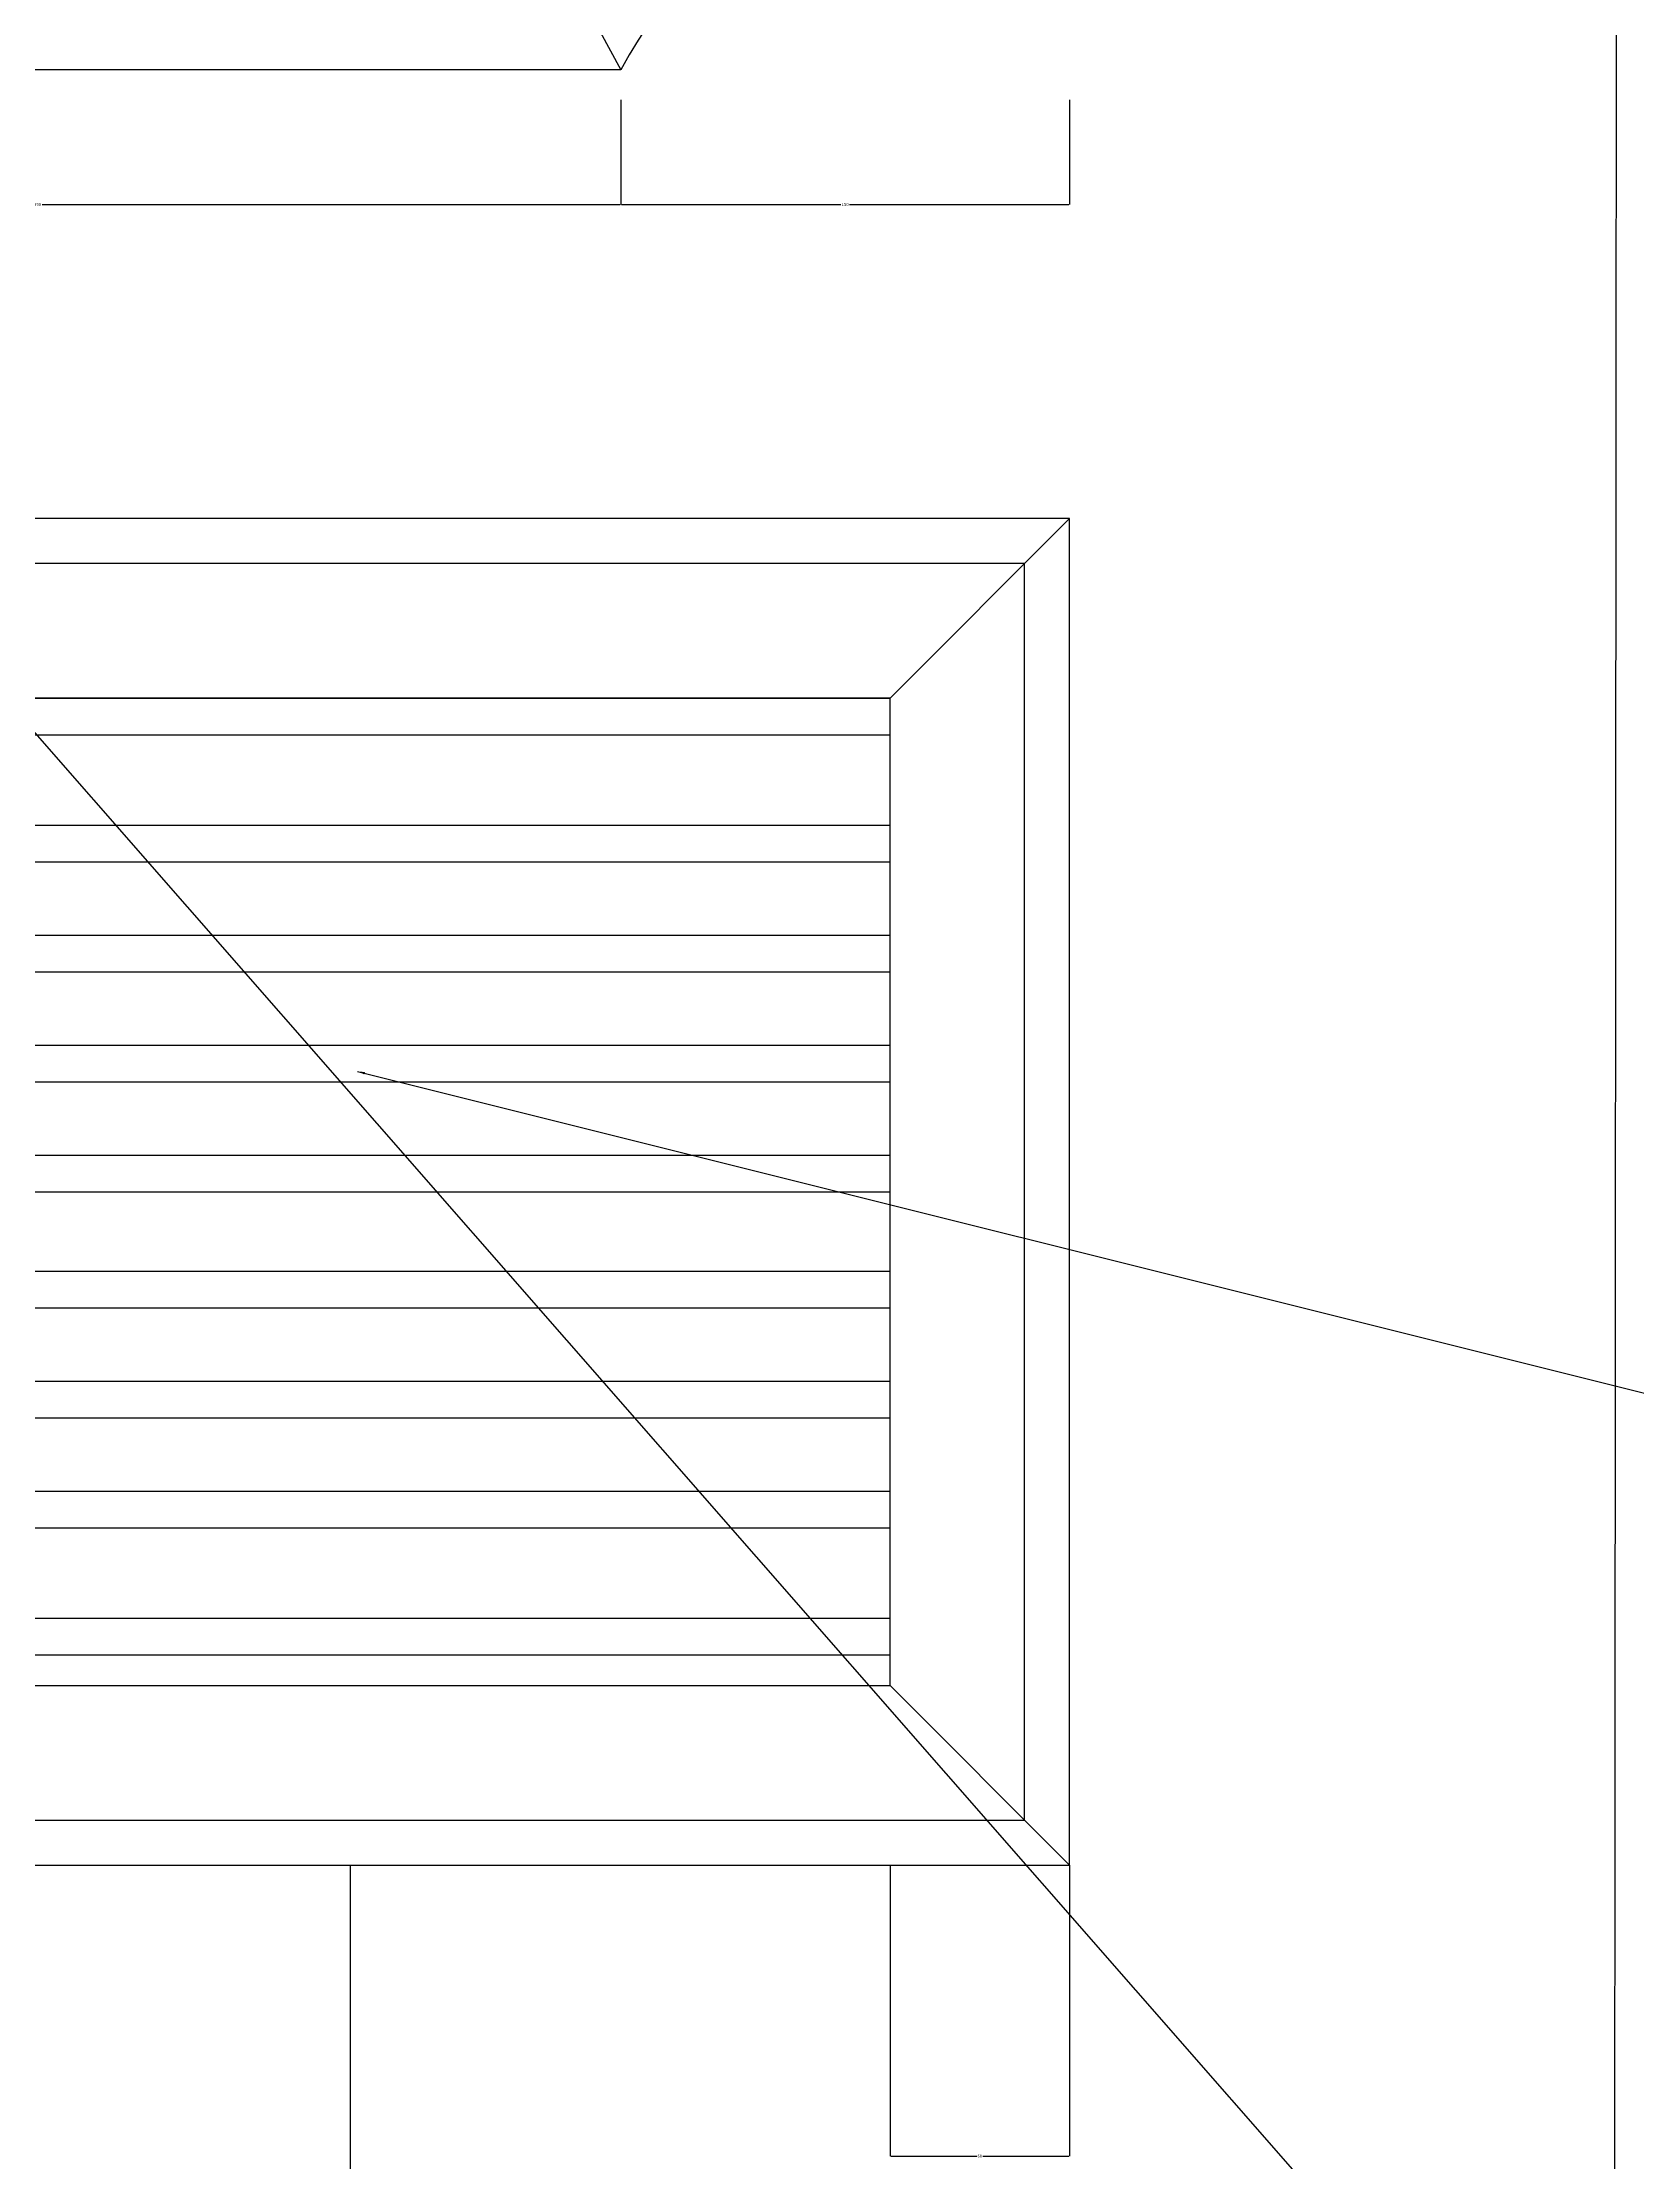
# Model space of a CAD drawing. Header units: metres. Extents: x 139 to 5307, y 329 to 6874.
# Drawn here: x 1445 to 1978, y 3880 to 4588 of the extents above; entities that cross this region are included whole.
import ezdxf

# ---------------------------------------------------------------- set-up
doc = ezdxf.new("R2010")
doc.units = ezdxf.units.M
for name, color, linetype in [('3', 3, 'Continuous'), ('4', 4, 'Continuous'), ('7', 7, 'Continuous'), ('DIM', 3, 'Continuous'), ('TEXT', 3, 'Continuous')]:
    doc.layers.add(name, color=color, linetype=linetype)
doc.dimstyles.get("Standard").update_dxf_attribs({"dimtxt": 2.5, "dimasz": 2.5, "dimexe": 1.25, "dimexo": 0.625, "dimtad": 1, "dimcen": 2.5, "dimazin": 3, "dimtfac": 1, "dimtmove": 0, "dimatfit": 3})

# ---------------------------------------------------------------- blocks, each defined once
blk = doc.blocks.new('*D14')
for p, q in [((1548.29, 3978.69), (1548.29, 3866.43)), ((1539.79, 3866.43), (1533.04, 3866.43)), ((1533.29, 3754.17), (1533.29, 3866.43)), ((1548.54, 3866.43), (1541.79, 3866.43))]:
    blk.add_line(p, q)
at = {"layer": 'Defpoints'}
for p in [(1548.29, 3978.69), (1548.29, 3866.43), (1533.29, 3754.17)]:
    blk.add_point(p, dxfattribs=at)
at = {"layer": 'DIM', "insert": (1540.79, 3866.43), "char_height": 1, "attachment_point": 5}
blk.add_mtext('15', dxfattribs=at)
blk = doc.blocks.new('*D16')
for p, q in [((1728.78, 3978.69), (1728.78, 3881.43)), ((1788.78, 3978.69), (1788.78, 3881.43)), ((1729.03, 3881.43), (1757.78, 3881.43)), ((1759.78, 3881.43), (1788.53, 3881.43))]:
    blk.add_line(p, q)
at = {"layer": 'Defpoints'}
for p in [(1728.78, 3978.69), (1788.78, 3978.69), (1728.78, 3881.43)]:
    blk.add_point(p, dxfattribs=at)
at = {"layer": 'DIM', "insert": (1758.78, 3881.43), "char_height": 1, "attachment_point": 5}
blk.add_mtext('60', dxfattribs=at)
blk = doc.blocks.new('*D22')
for p, q in [((1248.78, 4568.68), (1248.78, 4533.69)), ((1638.78, 4568.68), (1638.78, 4533.69)), ((1249.03, 4533.69), (1442.28, 4533.69)), ((1445.28, 4533.69), (1638.53, 4533.69))]:
    blk.add_line(p, q)
at = {"layer": 'Defpoints'}
for p in [(1248.78, 4568.68), (1638.78, 4568.68), (1248.78, 4533.69)]:
    blk.add_point(p, dxfattribs=at)
at = {"layer": 'DIM', "insert": (1443.78, 4533.69), "char_height": 1, "attachment_point": 5}
blk.add_mtext('390', dxfattribs=at)
blk = doc.blocks.new('*D24')
for p, q in [((1638.78, 4568.68), (1638.78, 4533.69)), ((1788.78, 4568.68), (1788.78, 4533.69)), ((1639.03, 4533.69), (1712.28, 4533.69)), ((1715.28, 4533.69), (1788.53, 4533.69))]:
    blk.add_line(p, q)
at = {"layer": 'Defpoints'}
for p in [(1638.78, 4568.68), (1788.78, 4568.68), (1638.78, 4533.69)]:
    blk.add_point(p, dxfattribs=at)
at = {"layer": 'DIM', "insert": (1713.78, 4533.69), "char_height": 1, "attachment_point": 5}
blk.add_mtext('150', dxfattribs=at)

msp = doc.modelspace()

# ---------------------------------------------------------------- linework, layer by layer
at = {"layer": '3'}
for p, q in [((1614.28, 4623.69), (1638.78, 4578.69)), ((1728.78, 4368.69), (1788.78, 4428.69)), ((1158.78, 4368.69), (1728.78, 4368.69)), ((1158.78, 4356.43), (1728.78, 4356.43)), ((1158.78, 4326.27), (1728.78, 4326.27)), ((1158.78, 4314.01), (1728.78, 4314.01)), ((1158.78, 4289.5), (1728.78, 4289.5)), ((1158.78, 4277.24), (1728.78, 4277.24)), ((1158.78, 4252.72), (1728.78, 4252.72)), ((1158.78, 4240.46), (1728.78, 4240.46)), ((1158.78, 4215.95), (1728.78, 4215.95)), ((1158.78, 4203.69), (1728.78, 4203.69)), ((1158.78, 4177.2), (1728.78, 4177.2)), ((1158.78, 4164.95), (1728.78, 4164.95)), ((1158.78, 4140.43), (1728.78, 4140.43)), ((1158.78, 4128.17), (1728.78, 4128.17)), ((1158.78, 4103.66), (1728.78, 4103.66)), ((1158.78, 4091.4), (1728.78, 4091.4)), ((1158.78, 4061.24), (1728.78, 4061.24)), ((1158.78, 4048.98), (1728.78, 4048.98)), ((1728.78, 4038.69), (1788.78, 3978.69))]:
    msp.add_line(p, q, dxfattribs=at)
for points in [[(1113.78, 3993.69), (1773.78, 3993.69), (1773.78, 4413.69), (1113.78, 4413.69)], [(1158.78, 4038.69), (1728.78, 4038.69), (1728.78, 4368.69), (1158.78, 4368.69)]]:
    msp.add_lwpolyline(points, close=True, dxfattribs=at)
at = {"layer": '4'}
msp.add_line((919.87, 4954.17), (1970.95, 3754.17), dxfattribs=at)
at = {"layer": '7'}
msp.add_line((1970.95, 3754.17), (1973.11, 6154.17), dxfattribs=at)
msp.add_lwpolyline([(1788.78, 4985.9), (1788.78, 4653.69, 0.32), (1638.78, 4578.69), (1248.78, 4578.69, 0.32), (1098.78, 4653.69)], format="xyb", dxfattribs=at)
msp.add_lwpolyline([(1098.78, 3978.69), (1788.78, 3978.69), (1788.78, 4428.69), (1098.78, 4428.69)], close=True, dxfattribs=at)

# ---------------------------------------------------------------- dimensions: what is measured, and where the dimension line sits
at = {"layer": 'DIM'}
for base, p1, p2, picture, middle in [((1248.78, 4533.69), (1248.78, 4568.68), (1638.78, 4568.68), '*D22', (1443.78, 4533.69)), ((1638.78, 4533.69), (1638.78, 4568.68), (1788.78, 4568.68), '*D24', (1713.78, 4533.69)), ((1548.29, 3866.43), (1548.29, 3978.69), (1533.29, 3754.17), '*D14', (1540.79, 3866.43)), ((1728.78, 3881.43), (1728.78, 3978.69), (1788.78, 3978.69), '*D16', (1758.78, 3881.43))]:
    dim = msp.add_linear_dim(base=base, p1=p1, p2=p2, dimstyle='Standard', dxfattribs=at)
    dim.commit()
    dim.dimension.update_dxf_attribs({"geometry": picture, "text_midpoint": middle})

# ---------------------------------------------------------------- leaders
at = {"layer": 'TEXT'}
msp.add_leader([(1550.71, 4243.93), (2146.17, 4095.16), (2479.23, 4082.65)], dimstyle='Standard', dxfattribs=at)

doc.saveas('drawing.dxf')
